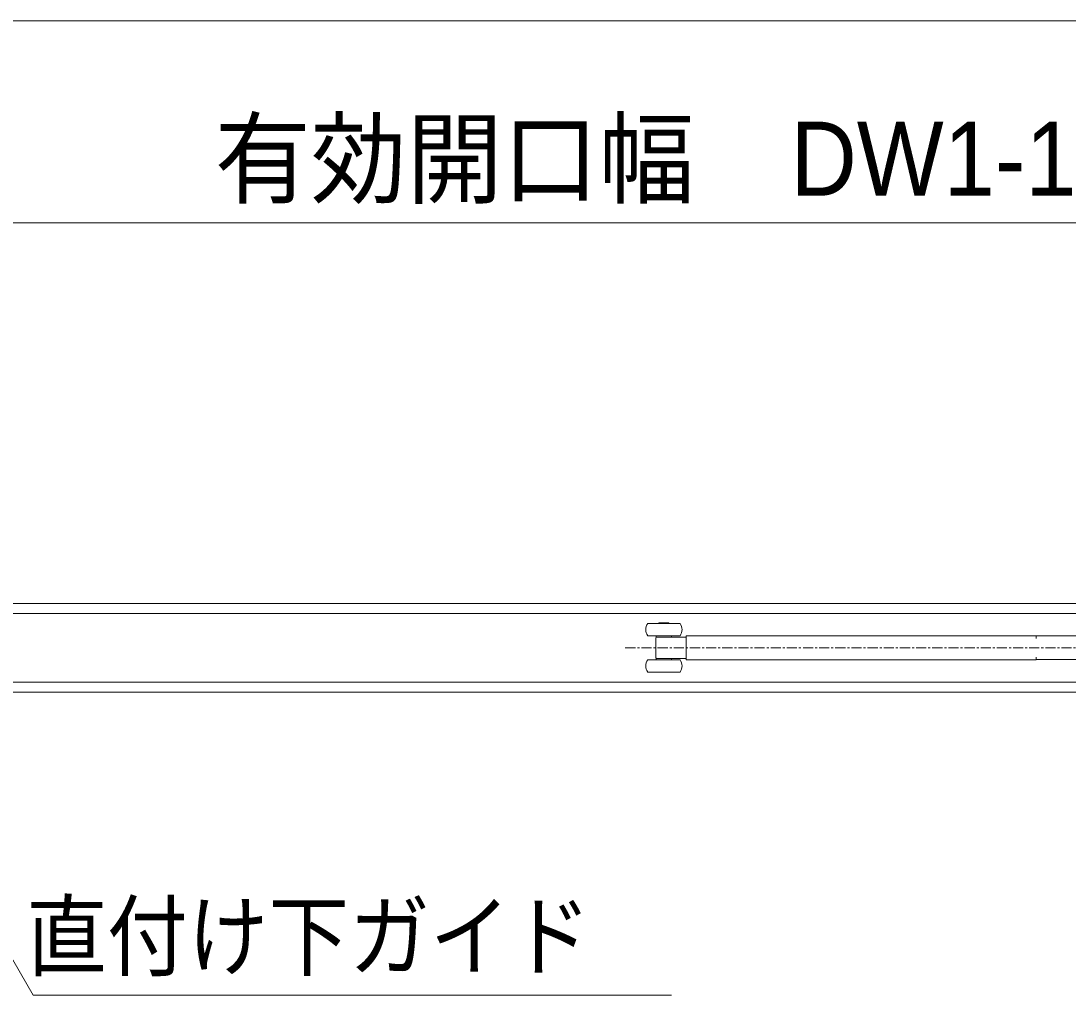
# Model space of a CAD drawing. Units: millimetres, scale not verified. Extents: x -6062 to 6062, y -3045 to 3045.
# Drawn here: x -3035 to -2516, y 1056 to 1538 of the extents above; entities that cross this region are included whole.
import ezdxf
from ezdxf.enums import TextEntityAlignment as Align

# ---------------------------------------------------------------- set-up
doc = ezdxf.new("R2010")
doc.units = ezdxf.units.MM
doc.header["$LTSCALE"] = 20
doc.linetypes.add('CHAIN1', pattern=[8, 5, -1, 1, -1])
for name, color, linetype, lineweight in [('0-1_3一般', 7, 'Continuous', 9), ('0-4_2寸法-3', 7, 'Continuous', 9), ('0-5_2寸法-1', 7, 'Continuous', 9)]:
    doc.layers.add(name, color=color, linetype=linetype, lineweight=lineweight)
doc.styles.add('ＭＳ ゴシック', font='')
doc.styles.add('ＭＳ Ｐゴシック', font='')
doc.styles.get('ＭＳ ゴシック').set_extended_font_data('MS Gothic')
doc.styles.get('ＭＳ Ｐゴシック').set_extended_font_data('MS PGothic')

# ---------------------------------------------------------------- blocks, each defined once
blk = doc.blocks.new('グループ-69')
at = {"layer": '0-1_3一般'}
for p, q in [((-11018, 24896.9), (-26442, 24896.9)), ((-18626, 24804.9), (-18526, 24804.9)), ((-18626, 24796.9), (-18626, 24804.9)), ((-18526, 24804.9), (-18526, 24796.9)), ((-18656, 24645.5), (-18656, 24645.3)), ((-18656, 24645.3), (-18656, 24468.4)), ((-18651, 24662.9), (-18651, 24676.9)), ((-18576, 24662.9), (-18630.1, 24662.9)), ((-18356, 24662.9), (-18576, 24662.9)), ((-18501, 24676.9), (-18501, 24662.9)), ((-18336, 24676.9), (-18356, 24676.9)), ((-18356, 24676.9), (-18356, 24660.2)), ((-18356, 24642.9), (-18356, 24660.2)), ((-18356, 24642.9), (-18356, 24470.9)), ((-18336, 24676.9), (-14890, 24676.9)), ((-14890, 24676.9), (-14890, 24649.9)), ((-14870, 24673.9), (-14890, 24673.9)), ((-12190, 24673.9), (-14870, 24673.9)), ((-18416, 24436.9), (-18736, 24436.9)), ((-18656, 24464.9), (-18656, 24465)), ((-18651, 24450.9), (-18644.8, 24450.9)), ((-18651, 24436.9), (-18651, 24450.9)), ((-18644.8, 24450.9), (-18630.1, 24450.9)), ((-18630.1, 24450.9), (-18576, 24450.9)), ((-18576, 24450.9), (-18356, 24450.9)), ((-18501, 24450.9), (-18501, 24436.9)), ((-18356, 24453.6), (-18356, 24470.9)), ((-18356, 24453.6), (-18356, 24436.9)), ((-18356, 24436.9), (-18336, 24436.9)), ((-14890, 24436.9), (-18336, 24436.9)), ((-14890, 24463.9), (-14890, 24436.9)), ((-18416, 24316.9), (-18736, 24316.9)), ((-26442, 24216.9), (-11018, 24216.9)), ((-10710, 24116.9), (-42470, 24116.9))]:
    blk.add_line(p, q, dxfattribs=at)
at = {"layer": '0-1_3一般', "linetype": 'CHAIN1'}
blk.add_line((-18958, 24556.9), (-10838, 24556.9), dxfattribs=at)
at = {"layer": '0-1_3一般'}
for points in [[(-10710, 24116.9), (-10710, 24996.9), (-42470, 24996.9), (-42470, 24116.9)], [(-18736, 24796.9), (-18461.2, 24796.9), (-18416, 24796.9)], [(-18736, 24676.9), (-18461.2, 24676.9), (-18416, 24676.9)], [(-18656, 24648.9), (-18656, 24649), (-18656, 24649), (-18656, 24649.1), (-18656, 24649.1), (-18656, 24649.2), (-18656, 24649.2), (-18656, 24649.2), (-18656, 24649.2), (-18656, 24649.2), (-18656, 24649.2), (-18656, 24649.2), (-18656, 24649.1), (-18656, 24649.1), (-18656, 24649), (-18656, 24648.9), (-18656, 24648.9), (-18656, 24648.8), (-18656, 24648.7), (-18656, 24648.5), (-18656, 24648.4), (-18656, 24648.3), (-18656, 24648.1), (-18656, 24648), (-18656, 24647.8), (-18656, 24647.7), (-18656, 24647.5), (-18656, 24647.4), (-18656, 24647.2), (-18656, 24647.1), (-18656, 24646.9), (-18656, 24646.7), (-18656, 24646.6), (-18656, 24646.4), (-18656, 24646.3), (-18656, 24646.1), (-18656, 24646), (-18656, 24645.8), (-18656, 24645.7), (-18656, 24645.5)], [(-18630.1, 24662.9), (-18644.8, 24662.9), (-18651, 24662.9)], [(-18656, 24468.4), (-18656, 24468.3), (-18656, 24468.1), (-18656, 24468), (-18656, 24467.8), (-18656, 24467.7), (-18656, 24467.5), (-18656, 24467.4), (-18656, 24467.2), (-18656, 24467.1), (-18656, 24466.9), (-18656, 24466.8), (-18656, 24466.6), (-18656, 24466.4), (-18656, 24466.3), (-18656, 24466.1), (-18656, 24466), (-18656, 24465.8), (-18656, 24465.7), (-18656, 24465.5), (-18656, 24465.4), (-18656, 24465.3), (-18656, 24465.2), (-18656, 24465.1), (-18656, 24465), (-18656, 24464.9), (-18656, 24464.8), (-18656, 24464.8), (-18656, 24464.7), (-18656, 24464.7), (-18656, 24464.7), (-18656, 24464.6), (-18656, 24464.6), (-18656, 24464.6), (-18656, 24464.7), (-18656, 24464.7), (-18656, 24464.7), (-18656, 24464.8), (-18656, 24464.8), (-18656, 24464.9)], [(-14890, 24439.9), (-14870, 24439.9), (-12190, 24439.9), (-12170, 24439.9), (-12170, 24463.9)]]:
    blk.add_lwpolyline(points, dxfattribs=at)
for centre, radius, start, end in [((-18656, 24736.9), 100, 143.1301, 216.8699), ((-18496, 24736.9), 100, 323.1301, 36.8699), ((-18636, 24649.6), 20, 137.45665, 180.25028), ((-18656, 24376.9), 100, 143.1301, 216.8699), ((-18636, 24464.2), 20, 179.75095, 224.06049), ((-18496, 24376.9), 100, 323.1301, 36.8699)]:
    blk.add_arc(centre, radius, start, end, dxfattribs=at)

msp = doc.modelspace()

# ---------------------------------------------------------------- linework, layer by layer
at = {"layer": '0-4_2寸法-3'}
msp.add_lwpolyline([(-3117.45, 1209.84), (-3028.54, 1055.84), (-2712.53, 1055.84)], dxfattribs=at)
at = {"layer": '0-5_2寸法-1'}
for p, q in [((-4702.79, 1538.34), (-2335.21, 1538.34)), ((-2335.21, 1438.34), (-3096.79, 1438.34))]:
    msp.add_line(p, q, dxfattribs=at)

# ---------------------------------------------------------------- block references
at = {"layer": '0-1_3一般', "xscale": 0.05, "yscale": 0.05}
msp.add_blockref('グループ-69', (-1787.5, 0), dxfattribs=at)

# ---------------------------------------------------------------- texts
at = {"layer": '0-4_2寸法-3', "style": 'ＭＳ ゴシック', "width": 0.9}
msp.add_text('直付け下ガイド', height=32.55, dxfattribs=at).set_placement((-3031.99, 1059.02), align=Align.BOTTOM_LEFT)
at = {"layer": '0-5_2寸法-1', "style": 'ＭＳ Ｐゴシック', "width": 0.95}
msp.add_text('有効開口幅\u3000DW1-16', height=36.66, dxfattribs=at).set_placement((-2938.68, 1440.79), align=Align.BOTTOM_LEFT)

doc.saveas('drawing.dxf')
